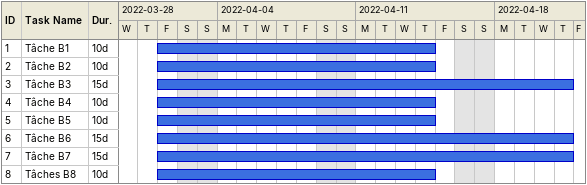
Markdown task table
| ID | Task | Duration | Start | Finish |
|---|---|---|---|---|
| 1 | Tâche B1 | 10d | 2022-04-01 | 2022-04-14 |
| 2 | Tâche B2 | 10d | 2022-04-01 | 2022-04-14 |
| 3 | Tâche B3 | 15d | 2022-04-01 | 2022-04-21 |
| 4 | Tâche B4 | 10d | 2022-04-01 | 2022-04-14 |
| 5 | Tâche B5 | 10d | 2022-04-01 | 2022-04-14 |
| 6 | Tâche B6 | 15d | 2022-04-01 | 2022-04-21 |
| 7 | Tâche B7 | 15d | 2022-04-01 | 2022-04-21 |
| 8 | Tâches B8 | 10d | 2022-04-01 | 2022-04-14 |
